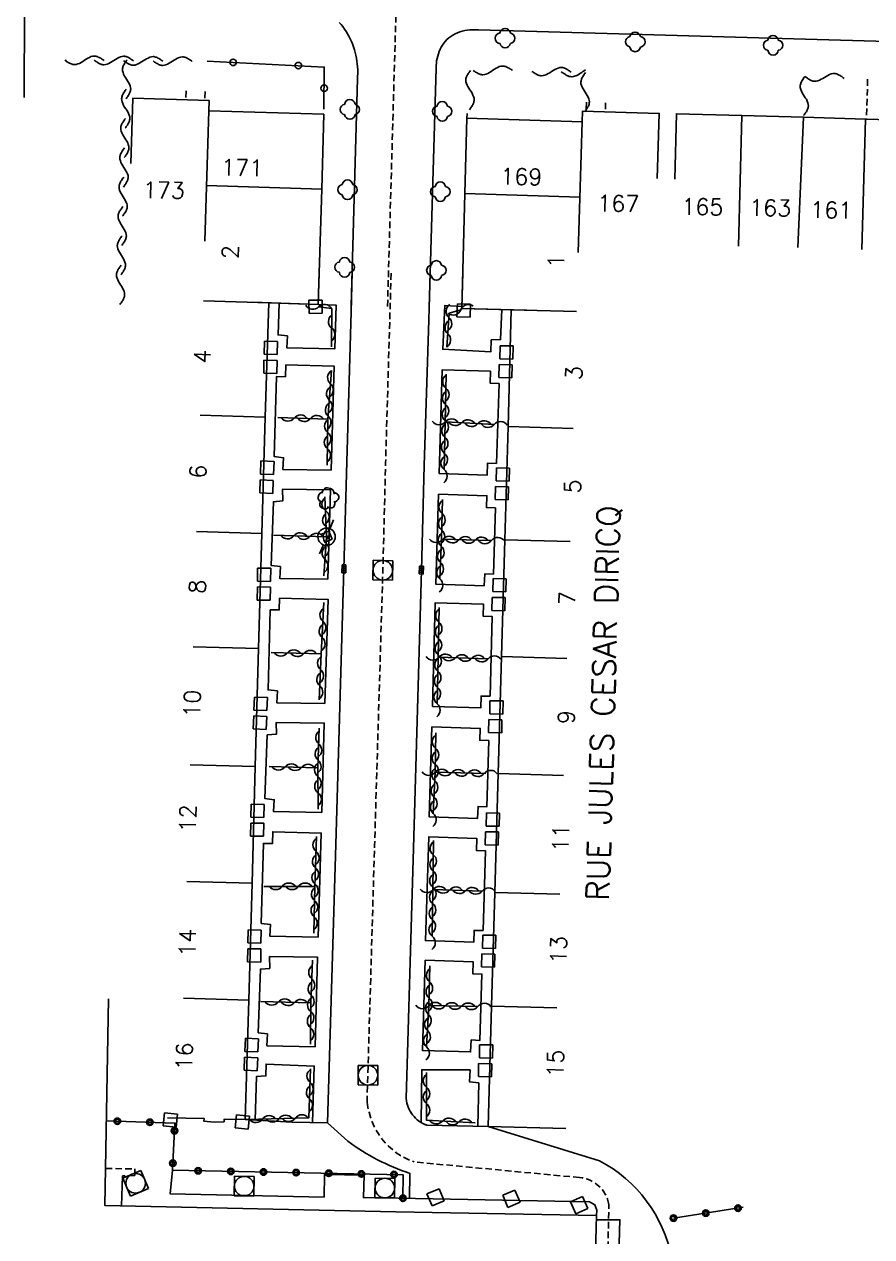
# Model space of a CAD drawing. Header units: millimetres. Extents: x 107999 to 109001, y 146999 to 148001.
# Drawn here: x 108235 to 108299.9, y 147291.7 to 147384.5 of the extents above; entities that cross this region are included whole.
import ezdxf
from ezdxf.enums import TextEntityAlignment as Align

# ---------------------------------------------------------------- set-up
doc = ezdxf.new("R2010")
doc.units = ezdxf.units.MM
doc.linetypes.add('DASHED', pattern=[0.75, 0.5, -0.25])
doc.layers.get('0').update_dxf_attribs({"linetype": 'CONTINUOUS'})
for name, color, linetype in [('W0001', 6, 'DASHED'), ('W0008', 7, 'CONTINUOUS'), ('W0100', 7, 'CONTINUOUS'), ('W0105', 7, 'CONTINUOUS'), ('W0112', 1, 'DASHED'), ('W0300', 7, 'CONTINUOUS'), ('W0310', 3, 'CONTINUOUS'), ('W0322', 7, 'CONTINUOUS'), ('W0334', 7, 'CONTINUOUS'), ('W0400', 7, 'CONTINUOUS'), ('W0420', 7, 'CONTINUOUS'), ('W0471', 7, 'CONTINUOUS'), ('W0989', 7, 'CONTINUOUS'), ('W0991', 7, 'CONTINUOUS'), ('W1102', 7, 'CONTINUOUS')]:
    doc.layers.add(name, color=color, linetype=linetype)
doc.styles.get("Standard").update_dxf_attribs({"font": 'romans.shx', "width": 0.85})

# ---------------------------------------------------------------- blocks, each defined once
blk = doc.blocks.new('t112o')
at = {"color": 0, "linetype": 'Continuous'}
for p, q in [((-0.5, 0.5), (0.5, 0.5)), ((-0.5, -0.5), (-0.5, 0.5)), ((0.5, 0.5), (0.5, -0.5)), ((0.5, -0.5), (-0.5, -0.5))]:
    blk.add_line(p, q, dxfattribs=at)
blk = doc.blocks.new('T471')
for p, q in [((0.500001, 0.500001), (1.000002, 1.000002)), ((-0.333334, 0.333334), (-0.333334, -0.333334)), ((-0.333334, 0.333334), (0.333334, 0.333334)), ((-0.333334, 0), (0, 0)), ((-0.500001, -0.500001), (-1.000002, -1.000002)), ((-0.333334, -0.333334), (0.333334, -0.333334))]:
    blk.add_line(p, q)
blk.add_ellipse((0, 0), major_axis=(0.471405, 0.471405), ratio=1, start_param=5.497787144, end_param=11.780972451)
blk = doc.blocks.new('T300')
for p, q in [((-0.8, 0.514), (-0.857, 0.343)), ((-0.857, 0.343), (-0.857, 0.171)), ((-0.857, 0.171), (-0.743, 0.057)), ((-0.686, 0.629), (-0.8, 0.514)), ((-0.8, -0.057), (-0.743, 0.057)), ((-0.743, 0.057), (-0.686, 0.114)), ((-0.571, 0.686), (-0.686, 0.629)), ((-0.457, 0.686), (-0.571, 0.686)), ((-0.286, 0.629), (-0.457, 0.686)), ((-0.286, 0.629), (-0.171, 0.743)), ((-0.229, 0.571), (-0.286, 0.629)), ((-0.171, 0.743), (-0.057, 0.8)), ((-0.057, 0.8), (0.057, 0.8)), ((0.057, 0.8), (0.229, 0.743)), ((0.229, 0.743), (0.343, 0.629)), ((0.343, 0.629), (0.4, 0.514)), ((0.457, 0.457), (0.343, 0.457)), ((0.4, 0.514), (0.4, 0.457)), ((0.571, 0.4), (0.457, 0.457)), ((0.571, 0.4), (0.686, 0.286)), ((0.686, 0.286), (0.743, 0.171)), ((0.743, 0.057), (0.686, -0.171)), ((0.743, 0.171), (0.743, 0.057)), ((-0.8, -0.171), (-0.8, -0.057)), ((-0.8, -0.229), (-0.8, -0.171)), ((-0.743, -0.343), (-0.8, -0.229)), ((-0.686, -0.4), (-0.743, -0.343)), ((-0.514, -0.457), (-0.686, -0.4)), ((-0.4, -0.457), (-0.514, -0.457)), ((-0.4, -0.457), (-0.343, -0.457)), ((-0.343, -0.457), (-0.343, -0.4)), ((-0.343, -0.514), (-0.343, -0.457)), ((-0.286, -0.629), (-0.343, -0.514)), ((-0.171, -0.743), (-0.286, -0.629)), ((-0.057, -0.8), (-0.171, -0.743)), ((0.057, -0.8), (-0.057, -0.8)), ((0.171, -0.743), (0.057, -0.8)), ((0.229, -0.686), (0.171, -0.743)), ((0.286, -0.457), (0.229, -0.457)), ((0.286, -0.629), (0.229, -0.686)), ((0.457, -0.4), (0.286, -0.457)), ((0.343, -0.514), (0.286, -0.629)), ((0.343, -0.514), (0.343, -0.457)), ((0.571, -0.343), (0.457, -0.4)), ((0.629, -0.286), (0.571, -0.343)), ((0.686, -0.171), (0.629, -0.286))]:
    blk.add_line(p, q)
blk = doc.blocks.new('T400')
for p, q in [((-0.15, 0.3), (0.15, 0.3)), ((-0.15, -0.25), (-0.15, 0.3)), ((-0.15, 0.15), (0.15, 0.15)), ((-0.15, 0), (0.15, 0)), ((0.15, 0.3), (0.15, -0.25)), ((-0.15, -0.15), (0.15, -0.15)), ((-0.15, -0.25), (-0.15, -0.3)), ((-0.15, -0.3), (0.15, -0.3)), ((0.15, -0.3), (0.15, -0.25))]:
    blk.add_line(p, q)
blk = doc.blocks.new('T420')
for p, q in [((0.75, 0.75), (-0.75, 0.75)), ((-0.75, 0.75), (-0.75, -0.75)), ((0.75, 0.75), (0.75, -0.75)), ((0.75, -0.75), (-0.75, -0.75))]:
    blk.add_line(p, q)
blk.add_ellipse((0, 0), major_axis=(-0.53, 0.53), ratio=1, start_param=3.926991, end_param=10.210176)
blk = doc.blocks.new('HAIE')
at = {"layer": 'W0310', "linetype": 'Continuous'}
for centre, start, end in [((-0.5, 0.375), 216.8699, 323.1304), ((0.5, -0.375), 36.8699, 143.1303)]:
    blk.add_arc(centre, 0.625, start, end, dxfattribs=at)
blk = doc.blocks.new('CLOTURE')
at = {"layer": 'W0322', "linetype": 'Continuous'}
for radius in [0.25, 0.15]:
    blk.add_circle((0, 0), radius, dxfattribs=at)

msp = doc.modelspace()

# ---------------------------------------------------------------- linework, layer by layer
at = {"layer": 'W0001', "flags": 128}
for points in [[(108262.85, 147362.906), (108263.561, 147387.594)], [(108261.305, 147301.967), (108261.293, 147302.337), (108261.862, 147321.603), (108262.494, 147342.728), (108262.706, 147350.925), (108263.039, 147362.4), (108263.129, 147365.519)], [(108277.564, 147296.203), (108264.894, 147297.396)], [(108277.179, 147200.846), (108277.964, 147225.615), (108278.704, 147249.346), (108279.805, 147294.15)]]:
    msp.add_lwpolyline(points, dxfattribs=at)
at = {"layer": 'W0001'}
for centre, radius, start, end in [((108266.659, 147302.476), 5.378, 185.4334, 250.84631), ((108277.328, 147293.696), 2.518, 10.3817, 84.62065)]:
    msp.add_arc(centre, radius, start, end, dxfattribs=at)
at = {"layer": 'W0008'}
for points in [[(108235.069, 147385.703), (108235.037, 147378.906)], [(108259.147, 147384.656), (108259.295, 147384.484), (108259.428, 147384.328), (108259.553, 147384.141), (108259.678, 147383.969), (108259.795, 147383.781), (108259.897, 147383.594), (108259.998, 147383.406), (108260.092, 147383.203), (108260.178, 147383), (108260.256, 147382.781), (108260.326, 147382.563), (108260.381, 147382.359), (108260.436, 147382.141), (108260.475, 147381.906), (108260.514, 147381.688), (108260.537, 147381.469), (108260.561, 147381.25), (108260.569, 147381.016), (108260.569, 147380.797), (108260.569, 147380.766), (108260.569, 147380.719), (108260.569, 147380.688), (108260.569, 147380.641), (108260.561, 147380.609), (108260.561, 147380.563), (108260.561, 147380.531), (108260.561, 147380.5), (108260.561, 147380.453), (108260.553, 147380.422), (108260.553, 147380.375), (108260.553, 147380.344)], [(108266.569, 147381.141), (108266.569, 147381.156), (108266.569, 147381.172), (108266.569, 147381.188), (108266.569, 147381.203), (108266.569, 147381.219), (108266.569, 147381.234), (108266.569, 147381.266), (108266.576, 147381.281), (108266.576, 147381.297), (108266.576, 147381.313), (108266.576, 147381.328), (108266.576, 147381.344), (108266.592, 147381.531), (108266.615, 147381.703), (108266.647, 147381.891), (108266.694, 147382.078), (108266.748, 147382.25), (108266.811, 147382.422), (108266.881, 147382.594), (108266.967, 147382.766), (108267.061, 147382.922), (108267.162, 147383.063), (108267.28, 147383.219), (108267.405, 147383.344), (108267.545, 147383.469), (108267.701, 147383.578), (108267.858, 147383.688), (108268.03, 147383.781), (108268.209, 147383.859), (108268.389, 147383.922), (108268.576, 147383.984), (108268.764, 147384.031), (108268.951, 147384.063), (108269.147, 147384.078), (108269.342, 147384.094), (108269.53, 147384.094), (108269.553, 147384.094), (108269.576, 147384.094), (108269.6, 147384.094), (108269.623, 147384.094), (108269.647, 147384.094), (108269.67, 147384.094), (108269.694, 147384.094), (108269.717, 147384.078), (108269.74, 147384.078), (108269.764, 147384.078), (108269.787, 147384.078), (108269.811, 147384.078)], [(108350.537, 147342.031), (108351.42, 147373.719), (108343.811, 147381.906), (108307.397, 147383), (108269.811, 147384.078)], [(108266.569, 147381.141), (108266.045, 147362.813)], [(108260.061, 147362.984), (108260.553, 147380.344)], [(108260.148, 147365.519), (108260.06, 147362.486), (108259.727, 147351.006), (108259.515, 147342.811), (108258.884, 147321.692), (108258.254, 147300.392), (108255.55, 147300.455), (108251.94, 147300.644)]]:
    msp.add_lwpolyline(points, dxfattribs=at)
msp.add_lwpolyline([(108266.12, 147365.519), (108266.015, 147361.853), (108265.661, 147350.714), (108265.445, 147342.714), (108264.842, 147321.435), (108264.272, 147302.249, 0.293429), (108265.872, 147300.212), (108270.57, 147300.121)], format="xyb", dxfattribs=at)
at = {"layer": 'W0100'}
for points in [[(108252.53, 147363.219), (108257.53, 147363.063), (108257.811, 147371.891), (108257.967, 147377.625), (108249.17, 147377.891), (108249.194, 147378.672), (108243.35, 147378.844), (108243.201, 147373.844)], [(108283.506, 147372.688), (108283.662, 147377.688), (108277.787, 147377.859), (108277.764, 147377.047), (108268.928, 147377.313), (108268.764, 147371.547), (108268.53, 147362.75), (108273.53, 147362.609)], [(108318.99, 147371.688), (108319.147, 147376.688), (108313.459, 147376.859), (108308.905, 147376.969), (108304.155, 147377.125), (108299.444, 147377.25), (108294.709, 147377.391), (108289.99, 147377.531), (108284.975, 147377.656), (108284.842, 147372.656)], [(108246, 147300.784), (108248.816, 147300.716), (108248.798, 147300.515), (108249.577, 147300.453), (108250.337, 147300.474), (108250.356, 147300.675), (108251.94, 147300.644), (108252.221, 147309.787), (108252.479, 147318.734), (108252.729, 147327.667), (108252.981, 147336.704), (108253.226, 147345.53), (108253.492, 147354.428), (108253.76, 147363.183), (108257.534, 147363.045), (108257.612, 147365.519)], [(108276.503, 147299.965), (108270.558, 147300.119), (108270.823, 147309.322), (108271.058, 147318.038), (108271.327, 147327.132), (108271.584, 147336.09), (108271.84, 147345.038), (108272.081, 147353.711), (108272.332, 147362.65), (108268.538, 147362.743), (108268.615, 147365.519)], [(108241.479, 147309.896), (108241.264, 147296.901), (108241.202, 147294.074), (108263.49, 147293.587), (108278.845, 147293.293), (108278.573, 147282.767), (108278.156, 147267.663), (108270.061, 147267.842)]]:
    msp.add_lwpolyline(points, dxfattribs=at)
at = {"layer": 'W0105'}
msp.add_lwpolyline([(108242.55, 147296.333), (108242.494, 147294.046)], dxfattribs=at)
at = {"layer": 'W0112'}
for points in [[(108299.615, 147380.297), (108299.522, 147377.25)], [(108247.428, 147379.406), (108247.405, 147378.719)], [(108248.889, 147379.359), (108248.865, 147378.672)], [(108268.951, 147377.688), (108268.928, 147377.313)], [(108278.084, 147378.547), (108278.061, 147377.859)], [(108279.553, 147378.5), (108279.53, 147377.813)], [(108241.264, 147296.901), (108243.51, 147296.864), (108243.512, 147296.356), (108242.55, 147296.333)]]:
    msp.add_lwpolyline(points, dxfattribs=at)
msp.add_arc((108266.659, 147302.476), 2.397, 185.4334, 250.84631, dxfattribs=at)
at = {"layer": 'W0300'}
for centre, radius, start, end in [((108271.859, 147383.797), 0.401, 6.7098, 173.2902), ((108271.508, 147383.438), 0.408, 95.4923, 264.5077), ((108272.211, 147383.438), 0.393, 276.8428, 83.1572), ((108281.461, 147383.172), 0.393, 96.8428, 263.1572), ((108281.812, 147383.516), 0.401, 6.7098, 173.2902), ((108282.164, 147383.172), 0.409, 276.5819, 83.4181), ((108292.023, 147382.906), 0.393, 96.8428, 263.1572), ((108292.375, 147383.25), 0.401, 6.7098, 173.2902), ((108292.727, 147382.906), 0.393, 276.8428, 83.1572), ((108271.859, 147383.094), 0.393, 186.8428, 353.1572), ((108281.812, 147382.812), 0.401, 186.7098, 353.2902), ((108292.375, 147382.547), 0.4, 184.4846, 355.5154), ((108259.969, 147378.344), 0.401, 6.7098, 175.5154), ((108267.039, 147378.188), 0.401, 6.7098, 173.2902), ((108259.617, 147377.984), 0.393, 96.8428, 263.1572), ((108260.32, 147377.984), 0.393, 276.8428, 83.1572), ((108266.688, 147377.844), 0.393, 95.7106, 264.2894), ((108267.391, 147377.844), 0.393, 276.8428, 83.1572), ((108259.969, 147377.641), 0.401, 186.7098, 353.2902), ((108267.047, 147377.484), 0.4, 184.4846, 355.5154), ((108259.438, 147371.844), 0.393, 96.8428, 263.1572), ((108259.789, 147372.188), 0.401, 6.7098, 173.2902), ((108260.141, 147371.844), 0.393, 276.8428, 83.1572), ((108266.547, 147371.688), 0.393, 96.8428, 263.1572), ((108266.898, 147372.047), 0.392, 4.5739, 175.4261), ((108267.25, 147371.688), 0.393, 275.7106, 84.2894), ((108259.789, 147371.484), 0.4, 184.4846, 355.5154), ((108266.898, 147371.344), 0.401, 186.7098, 353.2902), ((108259.562, 147366.25), 0.401, 6.7098, 173.2902), ((108259.211, 147365.906), 0.393, 95.7106, 263.1572), ((108259.914, 147365.906), 0.409, 276.5819, 83.4181), ((108266.242, 147365.672), 0.393, 96.8428, 263.1572), ((108266.594, 147366.016), 0.393, 6.8428, 173.1572), ((108266.945, 147365.672), 0.393, 275.7106, 84.2894), ((108259.562, 147365.547), 0.401, 186.7098, 353.2902), ((108266.594, 147365.312), 0.4, 184.4846, 355.5154)]:
    msp.add_arc(centre, radius, start, end, dxfattribs=at)
at = {"layer": 'W0310'}
for points in [[(108238.147, 147381.766), (108238.209, 147381.734), (108238.272, 147381.672), (108238.334, 147381.641), (108238.389, 147381.594), (108238.459, 147381.563), (108238.514, 147381.531), (108238.576, 147381.5), (108238.639, 147381.469), (108238.701, 147381.453), (108238.764, 147381.438), (108238.826, 147381.422), (108238.889, 147381.422), (108239.022, 147381.438), (108239.139, 147381.469), (108239.264, 147381.516), (108239.389, 147381.594), (108239.514, 147381.672), (108239.639, 147381.75), (108239.772, 147381.828), (108239.897, 147381.906), (108240.022, 147381.969), (108240.147, 147382.031), (108240.272, 147382.063), (108240.397, 147382.078), (108240.459, 147382.078), (108240.522, 147382.063), (108240.584, 147382.047), (108240.647, 147382.031), (108240.709, 147382), (108240.772, 147381.969), (108240.834, 147381.938), (108240.897, 147381.906), (108240.959, 147381.859), (108241.022, 147381.813), (108241.084, 147381.781), (108241.147, 147381.734)], [(108240.397, 147381.75), (108240.459, 147381.719), (108240.522, 147381.656), (108240.584, 147381.625), (108240.639, 147381.578), (108240.709, 147381.547), (108240.764, 147381.516), (108240.826, 147381.484), (108240.889, 147381.453), (108240.951, 147381.438), (108241.014, 147381.422), (108241.076, 147381.406), (108241.139, 147381.406), (108241.272, 147381.422), (108241.389, 147381.453), (108241.514, 147381.5), (108241.639, 147381.578), (108241.764, 147381.656), (108241.889, 147381.734), (108242.022, 147381.813), (108242.147, 147381.891), (108242.272, 147381.953), (108242.397, 147382.016), (108242.522, 147382.047), (108242.647, 147382.063), (108242.709, 147382.063), (108242.772, 147382.047), (108242.834, 147382.031), (108242.897, 147382.016), (108242.959, 147381.984), (108243.022, 147381.953), (108243.084, 147381.922), (108243.147, 147381.891), (108243.209, 147381.844), (108243.272, 147381.797), (108243.334, 147381.766), (108243.397, 147381.719)], [(108242.92, 147381.797), (108242.873, 147381.734), (108242.834, 147381.688), (108242.795, 147381.609), (108242.748, 147381.547), (108242.709, 147381.5), (108242.678, 147381.438), (108242.647, 147381.375), (108242.615, 147381.313), (108242.592, 147381.25), (108242.576, 147381.188), (108242.569, 147381.125), (108242.561, 147381.063), (108242.569, 147380.938), (108242.6, 147380.813), (108242.647, 147380.688), (108242.717, 147380.547), (108242.787, 147380.422), (108242.865, 147380.297), (108242.944, 147380.172), (108243.022, 147380.047), (108243.092, 147379.922), (108243.139, 147379.797), (108243.178, 147379.672), (108243.186, 147379.547), (108243.178, 147379.484), (108243.17, 147379.422), (108243.155, 147379.359), (108243.131, 147379.297), (108243.1, 147379.234), (108243.069, 147379.172), (108243.037, 147379.109), (108242.998, 147379.047), (108242.959, 147378.984), (108242.912, 147378.922), (108242.873, 147378.859), (108242.826, 147378.797)], [(108242.647, 147381.719), (108242.709, 147381.688), (108242.772, 147381.625), (108242.834, 147381.594), (108242.889, 147381.547), (108242.959, 147381.516), (108243.014, 147381.484), (108243.076, 147381.453), (108243.139, 147381.422), (108243.201, 147381.406), (108243.264, 147381.391), (108243.326, 147381.375), (108243.389, 147381.375), (108243.522, 147381.391), (108243.639, 147381.422), (108243.764, 147381.469), (108243.889, 147381.547), (108244.014, 147381.625), (108244.139, 147381.703), (108244.272, 147381.781), (108244.397, 147381.859), (108244.522, 147381.922), (108244.647, 147381.984), (108244.772, 147382.016), (108244.897, 147382.031), (108244.959, 147382.031), (108245.022, 147382.016), (108245.084, 147382), (108245.147, 147381.984), (108245.209, 147381.953), (108245.272, 147381.922), (108245.334, 147381.891), (108245.397, 147381.859), (108245.459, 147381.813), (108245.522, 147381.766), (108245.584, 147381.734), (108245.647, 147381.688)], [(108244.897, 147381.703), (108244.959, 147381.672), (108245.022, 147381.609), (108245.084, 147381.578), (108245.139, 147381.531), (108245.209, 147381.5), (108245.264, 147381.469), (108245.326, 147381.438), (108245.389, 147381.406), (108245.451, 147381.391), (108245.514, 147381.375), (108245.576, 147381.359), (108245.639, 147381.359), (108245.772, 147381.375), (108245.889, 147381.406), (108246.014, 147381.453), (108246.139, 147381.531), (108246.264, 147381.609), (108246.389, 147381.688), (108246.522, 147381.766), (108246.647, 147381.844), (108246.772, 147381.906), (108246.897, 147381.969), (108247.022, 147382), (108247.147, 147382.016), (108247.209, 147382.016), (108247.272, 147382), (108247.334, 147381.984), (108247.397, 147381.969), (108247.459, 147381.938), (108247.522, 147381.906), (108247.584, 147381.875), (108247.647, 147381.844), (108247.709, 147381.797), (108247.772, 147381.75), (108247.834, 147381.719), (108247.897, 147381.672)], [(108269.194, 147380.969), (108269.147, 147380.906), (108269.108, 147380.844), (108269.069, 147380.797), (108269.03, 147380.734), (108268.99, 147380.656), (108268.959, 147380.609), (108268.928, 147380.547), (108268.897, 147380.484), (108268.873, 147380.422), (108268.858, 147380.359), (108268.85, 147380.297), (108268.842, 147380.234), (108268.85, 147380.109), (108268.889, 147379.984), (108268.944, 147379.859), (108269.006, 147379.734), (108269.084, 147379.609), (108269.162, 147379.484), (108269.248, 147379.359), (108269.326, 147379.234), (108269.381, 147379.094), (108269.436, 147378.969), (108269.475, 147378.844), (108269.483, 147378.719), (108269.475, 147378.656), (108269.467, 147378.594), (108269.451, 147378.531), (108269.428, 147378.469), (108269.405, 147378.406), (108269.373, 147378.344), (108269.334, 147378.281), (108269.295, 147378.219), (108269.256, 147378.156), (108269.217, 147378.094), (108269.178, 147378.031), (108269.131, 147377.969)], [(108272.412, 147380.984), (108272.35, 147381.031), (108272.287, 147381.063), (108272.225, 147381.109), (108272.162, 147381.141), (108272.1, 147381.172), (108272.037, 147381.203), (108271.975, 147381.234), (108271.912, 147381.266), (108271.85, 147381.281), (108271.787, 147381.297), (108271.725, 147381.313), (108271.662, 147381.313), (108271.537, 147381.297), (108271.412, 147381.266), (108271.287, 147381.203), (108271.162, 147381.141), (108271.037, 147381.063), (108270.912, 147380.984), (108270.787, 147380.891), (108270.662, 147380.813), (108270.537, 147380.75), (108270.412, 147380.688), (108270.287, 147380.656), (108270.162, 147380.641), (108270.1, 147380.641), (108270.037, 147380.656), (108269.975, 147380.672), (108269.912, 147380.688), (108269.85, 147380.719), (108269.787, 147380.75), (108269.725, 147380.781), (108269.662, 147380.813), (108269.6, 147380.844), (108269.537, 147380.891), (108269.475, 147380.922), (108269.412, 147380.969)], [(108273.905, 147380.906), (108273.967, 147380.875), (108274.03, 147380.813), (108274.092, 147380.781), (108274.147, 147380.734), (108274.209, 147380.703), (108274.272, 147380.672), (108274.334, 147380.641), (108274.397, 147380.609), (108274.459, 147380.594), (108274.522, 147380.578), (108274.584, 147380.563), (108274.647, 147380.563), (108274.772, 147380.578), (108274.897, 147380.609), (108275.022, 147380.656), (108275.155, 147380.734), (108275.28, 147380.797), (108275.405, 147380.891), (108275.53, 147380.969), (108275.662, 147381.047), (108275.787, 147381.109), (108275.912, 147381.156), (108276.037, 147381.188), (108276.162, 147381.203), (108276.225, 147381.203), (108276.287, 147381.188), (108276.35, 147381.172), (108276.412, 147381.141), (108276.475, 147381.125), (108276.537, 147381.094), (108276.6, 147381.047), (108276.655, 147381.016), (108276.717, 147380.969), (108276.78, 147380.938), (108276.842, 147380.891), (108276.905, 147380.844)], [(108276.155, 147380.859), (108276.217, 147380.813), (108276.28, 147380.781), (108276.342, 147380.734), (108276.405, 147380.703), (108276.467, 147380.656), (108276.522, 147380.625), (108276.584, 147380.594), (108276.647, 147380.563), (108276.709, 147380.547), (108276.772, 147380.516), (108276.834, 147380.516), (108276.897, 147380.5), (108276.983, 147380.484), (108277.084, 147380.5), (108277.17, 147380.531), (108277.264, 147380.563), (108277.358, 147380.594), (108277.451, 147380.641), (108277.545, 147380.703), (108277.639, 147380.766), (108277.725, 147380.828), (108277.819, 147380.891), (108277.912, 147380.953), (108278.006, 147381.031)], [(108278.006, 147380.813), (108277.967, 147380.75), (108277.92, 147380.688), (108277.881, 147380.625), (108277.85, 147380.578), (108277.803, 147380.5), (108277.772, 147380.453), (108277.74, 147380.391), (108277.717, 147380.328), (108277.694, 147380.266), (108277.678, 147380.203), (108277.67, 147380.141), (108277.662, 147380.078), (108277.662, 147379.938), (108277.701, 147379.828), (108277.756, 147379.688), (108277.826, 147379.563), (108277.897, 147379.438), (108277.983, 147379.313), (108278.061, 147379.188), (108278.139, 147379.063), (108278.209, 147378.938), (108278.264, 147378.813), (108278.303, 147378.688), (108278.311, 147378.563), (108278.303, 147378.5), (108278.295, 147378.438), (108278.28, 147378.375), (108278.256, 147378.313), (108278.233, 147378.25), (108278.201, 147378.188), (108278.162, 147378.125), (108278.123, 147378.063), (108278.084, 147378), (108278.045, 147377.938), (108278.006, 147377.875), (108277.959, 147377.813)], [(108294.811, 147380.516), (108294.764, 147380.453), (108294.725, 147380.406), (108294.686, 147380.344), (108294.639, 147380.266), (108294.6, 147380.219), (108294.569, 147380.156), (108294.537, 147380.094), (108294.506, 147380.031), (108294.49, 147379.969), (108294.467, 147379.906), (108294.459, 147379.844), (108294.451, 147379.781), (108294.459, 147379.656), (108294.49, 147379.516), (108294.537, 147379.391), (108294.608, 147379.266), (108294.678, 147379.141), (108294.764, 147379.016), (108294.842, 147378.875), (108294.92, 147378.766), (108294.983, 147378.625), (108295.037, 147378.5), (108295.069, 147378.375), (108295.076, 147378.25), (108295.069, 147378.188), (108295.061, 147378.125), (108295.037, 147378.063), (108295.014, 147378), (108294.99, 147377.938), (108294.959, 147377.875), (108294.92, 147377.813), (108294.881, 147377.766), (108294.842, 147377.703), (108294.795, 147377.641), (108294.756, 147377.578), (108294.709, 147377.516)], [(108294.811, 147380.516), (108294.873, 147380.469), (108294.928, 147380.422), (108294.998, 147380.391), (108295.061, 147380.344), (108295.115, 147380.297), (108295.178, 147380.266), (108295.233, 147380.234), (108295.295, 147380.203), (108295.358, 147380.172), (108295.42, 147380.156), (108295.483, 147380.141), (108295.545, 147380.141), (108295.678, 147380.156), (108295.803, 147380.188), (108295.928, 147380.234), (108296.061, 147380.297), (108296.186, 147380.359), (108296.319, 147380.438), (108296.444, 147380.516), (108296.576, 147380.594), (108296.694, 147380.656), (108296.826, 147380.703), (108296.951, 147380.734), (108297.076, 147380.734), (108297.139, 147380.734), (108297.201, 147380.719), (108297.264, 147380.703), (108297.326, 147380.672), (108297.389, 147380.641), (108297.444, 147380.609), (108297.506, 147380.578), (108297.569, 147380.531), (108297.631, 147380.5), (108297.694, 147380.453), (108297.748, 147380.406), (108297.811, 147380.359)], [(108242.85, 147379.547), (108242.803, 147379.484), (108242.764, 147379.438), (108242.725, 147379.359), (108242.678, 147379.297), (108242.639, 147379.25), (108242.608, 147379.188), (108242.576, 147379.125), (108242.545, 147379.063), (108242.522, 147379), (108242.506, 147378.938), (108242.498, 147378.875), (108242.49, 147378.813), (108242.498, 147378.688), (108242.53, 147378.563), (108242.576, 147378.438), (108242.647, 147378.297), (108242.717, 147378.172), (108242.803, 147378.047), (108242.881, 147377.922), (108242.959, 147377.797), (108243.03, 147377.672), (108243.076, 147377.547), (108243.115, 147377.422), (108243.123, 147377.297), (108243.115, 147377.234), (108243.108, 147377.172), (108243.092, 147377.109), (108243.069, 147377.047), (108243.037, 147376.984), (108243.006, 147376.922), (108242.975, 147376.859), (108242.936, 147376.797), (108242.897, 147376.734), (108242.85, 147376.672), (108242.811, 147376.609), (108242.764, 147376.547)], [(108242.787, 147377.297), (108242.74, 147377.234), (108242.701, 147377.188), (108242.662, 147377.109), (108242.615, 147377.047), (108242.576, 147377), (108242.545, 147376.938), (108242.514, 147376.875), (108242.483, 147376.813), (108242.459, 147376.75), (108242.444, 147376.688), (108242.436, 147376.625), (108242.428, 147376.563), (108242.436, 147376.438), (108242.467, 147376.313), (108242.514, 147376.188), (108242.584, 147376.047), (108242.655, 147375.922), (108242.733, 147375.797), (108242.811, 147375.672), (108242.889, 147375.547), (108242.959, 147375.422), (108243.006, 147375.297), (108243.045, 147375.172), (108243.053, 147375.047), (108243.045, 147374.984), (108243.037, 147374.922), (108243.022, 147374.859), (108242.998, 147374.797), (108242.967, 147374.734), (108242.936, 147374.672), (108242.905, 147374.609), (108242.865, 147374.547), (108242.826, 147374.484), (108242.78, 147374.422), (108242.74, 147374.359), (108242.694, 147374.297)], [(108242.717, 147375.047), (108242.67, 147374.984), (108242.631, 147374.938), (108242.592, 147374.859), (108242.545, 147374.797), (108242.506, 147374.75), (108242.475, 147374.688), (108242.444, 147374.625), (108242.412, 147374.563), (108242.389, 147374.5), (108242.373, 147374.438), (108242.365, 147374.375), (108242.358, 147374.313), (108242.365, 147374.188), (108242.397, 147374.063), (108242.444, 147373.938), (108242.514, 147373.797), (108242.584, 147373.672), (108242.67, 147373.547), (108242.748, 147373.422), (108242.826, 147373.297), (108242.897, 147373.172), (108242.944, 147373.047), (108242.983, 147372.922), (108242.99, 147372.797), (108242.983, 147372.734), (108242.975, 147372.672), (108242.959, 147372.609), (108242.936, 147372.547), (108242.905, 147372.484), (108242.873, 147372.422), (108242.842, 147372.359), (108242.803, 147372.297), (108242.764, 147372.234), (108242.717, 147372.172), (108242.678, 147372.109), (108242.631, 147372.047)], [(108242.655, 147372.797), (108242.608, 147372.734), (108242.569, 147372.688), (108242.53, 147372.625), (108242.483, 147372.547), (108242.444, 147372.5), (108242.412, 147372.438), (108242.381, 147372.375), (108242.35, 147372.313), (108242.326, 147372.25), (108242.311, 147372.188), (108242.303, 147372.125), (108242.295, 147372.063), (108242.303, 147371.938), (108242.334, 147371.813), (108242.381, 147371.688), (108242.451, 147371.547), (108242.522, 147371.422), (108242.6, 147371.297), (108242.686, 147371.172), (108242.764, 147371.047), (108242.826, 147370.922), (108242.881, 147370.797), (108242.912, 147370.672), (108242.92, 147370.547), (108242.912, 147370.484), (108242.905, 147370.422), (108242.889, 147370.359), (108242.865, 147370.297), (108242.834, 147370.234), (108242.803, 147370.172), (108242.772, 147370.109), (108242.733, 147370.063), (108242.694, 147370), (108242.647, 147369.938), (108242.608, 147369.875), (108242.561, 147369.813)], [(108242.584, 147370.547), (108242.537, 147370.484), (108242.498, 147370.438), (108242.459, 147370.359), (108242.412, 147370.297), (108242.373, 147370.25), (108242.342, 147370.188), (108242.311, 147370.125), (108242.28, 147370.063), (108242.256, 147370), (108242.24, 147369.938), (108242.233, 147369.875), (108242.225, 147369.813), (108242.233, 147369.688), (108242.264, 147369.563), (108242.319, 147369.438), (108242.381, 147369.297), (108242.459, 147369.172), (108242.537, 147369.047), (108242.615, 147368.922), (108242.694, 147368.797), (108242.764, 147368.672), (108242.819, 147368.547), (108242.85, 147368.422), (108242.858, 147368.297), (108242.85, 147368.234), (108242.842, 147368.172), (108242.826, 147368.109), (108242.803, 147368.047), (108242.772, 147367.984), (108242.74, 147367.922), (108242.709, 147367.859), (108242.67, 147367.813), (108242.631, 147367.75), (108242.584, 147367.688), (108242.545, 147367.625), (108242.498, 147367.563)], [(108242.522, 147368.313), (108242.483, 147368.25), (108242.428, 147368.188), (108242.389, 147368.125), (108242.35, 147368.063), (108242.311, 147368), (108242.28, 147367.938), (108242.248, 147367.875), (108242.217, 147367.813), (108242.194, 147367.75), (108242.178, 147367.688), (108242.17, 147367.625), (108242.162, 147367.563), (108242.178, 147367.438), (108242.209, 147367.313), (108242.264, 147367.188), (108242.326, 147367.063), (108242.405, 147366.938), (108242.483, 147366.813), (108242.561, 147366.688), (108242.631, 147366.547), (108242.694, 147366.422), (108242.748, 147366.297), (108242.78, 147366.172), (108242.787, 147366.047), (108242.78, 147365.984), (108242.772, 147365.922), (108242.756, 147365.859), (108242.733, 147365.797), (108242.701, 147365.734), (108242.67, 147365.672), (108242.639, 147365.609), (108242.6, 147365.563), (108242.561, 147365.5), (108242.514, 147365.438), (108242.475, 147365.375), (108242.428, 147365.313)], [(108242.451, 147366.063), (108242.412, 147366), (108242.358, 147365.938), (108242.319, 147365.875), (108242.28, 147365.813), (108242.24, 147365.75), (108242.209, 147365.688), (108242.178, 147365.625), (108242.147, 147365.563), (108242.123, 147365.5), (108242.108, 147365.438), (108242.1, 147365.375), (108242.092, 147365.313), (108242.108, 147365.188), (108242.139, 147365.063), (108242.194, 147364.938), (108242.256, 147364.813), (108242.334, 147364.688), (108242.412, 147364.563), (108242.498, 147364.438), (108242.569, 147364.297), (108242.631, 147364.172), (108242.686, 147364.047), (108242.717, 147363.922), (108242.725, 147363.797), (108242.717, 147363.734), (108242.709, 147363.672), (108242.694, 147363.609), (108242.67, 147363.547), (108242.639, 147363.484), (108242.608, 147363.422), (108242.576, 147363.359), (108242.537, 147363.313), (108242.498, 147363.25), (108242.451, 147363.188), (108242.412, 147363.125), (108242.365, 147363.063)], [(108257.578, 147362.868), (108258.586, 147362.737), (108258.562, 147359.822)], [(108268.461, 147362.645), (108267.577, 147362.388), (108267.397, 147359.789)], [(108258.226, 147350.744), (108258.294, 147354.282), (108258.551, 147357.992)], [(108267.18, 147350.407), (108267.276, 147354.068), (108267.336, 147357.724)], [(108254.458, 147354.394), (108258.294, 147354.282)], [(108267.276, 147354.068), (108271.079, 147353.861)], [(108257.984, 147342.289), (108258.182, 147345.265), (108258.064, 147348.328)], [(108266.854, 147342.04), (108266.975, 147345.072), (108267.053, 147348.116)], [(108258.182, 147345.261), (108254.112, 147345.392)], [(108270.808, 147344.976), (108266.975, 147345.072)], [(108257.783, 147336.298), (108257.977, 147340.246)], [(108266.644, 147332.485), (108266.735, 147336.06), (108266.8, 147339.863)], [(108253.937, 147336.403), (108257.783, 147336.298)], [(108257.612, 147332.794), (108257.783, 147336.298)], [(108270.549, 147335.913), (108266.735, 147336.06)], [(108257.544, 147324.414), (108257.508, 147327.578), (108257.631, 147330.608)], [(108266.359, 147324.078), (108266.506, 147327.233), (108266.541, 147330.252)], [(108257.508, 147327.578), (108253.791, 147327.671)], [(108266.506, 147327.233), (108270.369, 147327.14)], [(108257.2, 147314.919), (108257.295, 147318.498), (108257.412, 147322.329)], [(108266.268, 147314.675), (108266.328, 147318.256), (108266.369, 147322.014)], [(108257.295, 147318.498), (108253.393, 147318.499)], [(108270.093, 147318.141), (108266.328, 147318.256)], [(108256.95, 147306.425), (108256.974, 147309.572), (108257.103, 147312.858)], [(108265.836, 147306.202), (108266.025, 147309.372), (108266.101, 147312.411)], [(108256.974, 147309.572), (108253.121, 147309.682)], [(108266.025, 147309.372), (108269.779, 147309.303)], [(108252.04, 147300.645), (108256.836, 147300.779), (108256.95, 147304.522)], [(108269.56, 147300.385), (108265.827, 147300.605), (108265.843, 147304.236)]]:
    msp.add_lwpolyline(points, dxfattribs=at)
at = {"layer": 'W0322'}
for points in [[(108257.983, 147378), (108258.014, 147381.234), (108249.045, 147381.688)], [(108264.036, 147294.617), (108264.048, 147296.416), (108246.38, 147296.765), (108246.576, 147300.375), (108241.324, 147300.535)], [(108284.746, 147293.101), (108290.086, 147293.924)]]:
    msp.add_lwpolyline(points, dxfattribs=at)
for centre in [(108251.023, 147381.594), (108256.023, 147381.344), (108258, 147379.609)]:
    msp.add_circle(centre, 0.25, dxfattribs=at)
at = {"layer": 'W0334'}
for points in [[(108254.558, 147363.154), (108254.472, 147360.728), (108255.182, 147360.642), (108255.135, 147359.735), (108258.827, 147359.662), (108258.918, 147363.007), (108257.534, 147363.045)], [(108271.593, 147362.668), (108271.506, 147360.37), (108270.791, 147360.337), (108270.771, 147359.429), (108267.083, 147359.629), (108267.24, 147362.971), (108268.543, 147362.91)], [(108257.105, 147300.419), (108257.244, 147304.743), (108253.554, 147304.895), (108253.546, 147303.987), (108252.832, 147303.945), (108252.73, 147300.603)], [(108265.439, 147300.412), (108265.474, 147304.455), (108269.168, 147304.44), (108269.123, 147303.533), (108269.834, 147303.449), (108269.77, 147300.137)], [(108278.845, 147293.293), (108278.882, 147293.713), (108278.736, 147294.119), (108278.308, 147294.349), (108261.01, 147294.663), (108261.054, 147296.388), (108258.035, 147296.448), (108257.993, 147294.708), (108246.211, 147294.955), (108246.38, 147296.765)], [(108278.837, 147292.972), (108280.642, 147292.971), (108279.913, 147267.636), (108279.553, 147249.319)]]:
    msp.add_lwpolyline(points, dxfattribs=at)
for points in [[(108258.539, 147350.355), (108254.847, 147350.416), (108254.891, 147351.323), (108254.18, 147351.406), (108254.347, 147357.531), (108255.036, 147357.521), (108255.067, 147358.424), (108258.774, 147358.326)], [(108271.208, 147350.888), (108270.514, 147350.907), (108270.491, 147349.994), (108266.797, 147350.124), (108267.047, 147358.06), (108270.737, 147357.936), (108270.716, 147357.02), (108271.388, 147357.002)], [(108258.293, 147342.009), (108258.479, 147348.856), (108254.811, 147348.916), (108254.825, 147348.008), (108254.112, 147347.948), (108253.938, 147343.075), (108254.648, 147342.989), (108254.601, 147342.082)], [(108266.763, 147348.529), (108270.457, 147348.412), (108270.42, 147347.5), (108271.113, 147347.472), (108270.964, 147342.403), (108270.293, 147342.429), (108270.242, 147341.513), (108266.563, 147341.63)], [(108258.065, 147332.495), (108254.372, 147332.556), (108254.416, 147333.464), (108253.706, 147333.547), (108253.872, 147339.672), (108254.561, 147339.661), (108254.593, 147340.565), (108258.3, 147340.467)], [(108270.708, 147333.058), (108270.014, 147333.073), (108269.995, 147332.16), (108266.301, 147332.272), (108266.512, 147340.21), (108270.203, 147340.104), (108270.186, 147339.187), (108270.858, 147339.173)], [(108257.819, 147324.15), (108258.004, 147330.996), (108254.336, 147331.057), (108254.35, 147330.148), (108253.637, 147330.089), (108253.463, 147325.215), (108254.173, 147325.13), (108254.126, 147324.222)], [(108266.252, 147330.714), (108269.947, 147330.597), (108269.909, 147329.684), (108270.603, 147329.657), (108270.453, 147324.587), (108269.782, 147324.614), (108269.731, 147323.698), (108266.053, 147323.815)], [(108257.541, 147314.612), (108253.848, 147314.673), (108253.892, 147315.58), (108253.182, 147315.664), (108253.348, 147321.789), (108254.037, 147321.778), (108254.069, 147322.682), (108257.776, 147322.583)], [(108270.169, 147315.111), (108269.475, 147315.13), (108269.452, 147314.217), (108265.758, 147314.344), (108266.003, 147322.281), (108269.694, 147322.16), (108269.673, 147321.243), (108270.345, 147321.226)], [(108257.305, 147306.22), (108257.491, 147313.066), (108253.823, 147313.127), (108253.837, 147312.219), (108253.124, 147312.159), (108252.95, 147307.285), (108253.66, 147307.2), (108253.613, 147306.293)], [(108265.727, 147312.835), (108269.421, 147312.718), (108269.384, 147311.805), (108270.077, 147311.778), (108269.928, 147306.708), (108269.257, 147306.735), (108269.206, 147305.819), (108265.527, 147305.936)]]:
    msp.add_lwpolyline(points, close=True, dxfattribs=at)
for points in [[(108258.254, 147300.392), (108259.82, 147298.978, 0.0781), (108264.565, 147296.519), (108264.531, 147294.599)], [(108284.617, 147290.072, 0.225631), (108279.091, 147297.484), (108270.57, 147300.121)]]:
    msp.add_lwpolyline(points, format="xyb", dxfattribs=at)
at = {"layer": 'W1102'}
for p, q in [((108248.762, 147363.335), (108253.76, 147363.183)), ((108277.33, 147362.509), (108272.332, 147362.65)), ((108248.495, 147354.581), (108253.492, 147354.428)), ((108277.079, 147353.57), (108272.081, 147353.711)), ((108248.228, 147345.679), (108253.226, 147345.53)), ((108276.838, 147344.899), (108271.84, 147345.038)), ((108247.983, 147336.842), (108252.981, 147336.704)), ((108276.581, 147335.947), (108271.584, 147336.09)), ((108247.731, 147327.807), (108252.729, 147327.667)), ((108276.325, 147326.989), (108271.327, 147327.132)), ((108247.481, 147318.874), (108252.479, 147318.734)), ((108276.056, 147317.89), (108271.058, 147318.038)), ((108247.223, 147309.931), (108252.221, 147309.787)), ((108275.821, 147309.187), (108270.823, 147309.322))]:
    msp.add_line(p, q, dxfattribs=at)
for points in [[(108249.17, 147377.891), (108248.873, 147367.891)], [(108277.764, 147377.047), (108277.451, 147367.047)], [(108289.99, 147377.531), (108289.717, 147367.531)], [(108294.709, 147377.391), (108294.272, 147367.406)], [(108299.17, 147367.266), (108299.444, 147377.25)], [(108257.811, 147371.891), (108248.998, 147372.156)], [(108268.764, 147371.547), (108277.584, 147371.281)]]:
    msp.add_lwpolyline(points, dxfattribs=at)

# ---------------------------------------------------------------- block references
at = {"layer": 'W0112'}
for p, rotation in [((108257.342, 147362.878), 180.6029997601991), ((108268.684, 147362.589), 88.35793941019878), ((108253.91, 147359.735), 178.7293539209888), ((108271.961, 147359.387), 358.7981472431288), ((108253.88, 147358.288), 178.7293539209888), ((108271.882, 147357.948), 358.7981472431288), ((108253.643, 147350.551), 357.7693509288819), ((108271.68, 147350.038), 358.7981472431288), ((108253.585, 147349.106), 357.7693509288819), ((108271.602, 147348.6), 358.7981472431288), ((108253.399, 147342.361), 179.07927085117), ((108253.378, 147340.915), 179.07927085117), ((108271.431, 147341.558), 358.7981472431288), ((108271.353, 147340.119), 358.7981472431288), ((108253.144, 147332.477), 357.7454014130872), ((108271.184, 147332.205), 358.7981472431288), ((108253.085, 147331.032), 357.7454014130872), ((108271.106, 147330.766), 358.7981472431288), ((108252.897, 147324.288), 179.0553213353778), ((108270.918, 147323.61), 358.7981472431288), ((108252.875, 147322.841), 179.0553213353778), ((108270.839, 147322.172), 358.7981472431288), ((108252.673, 147314.658), 179.0553213353778), ((108270.641, 147314.261), 358.7981472431288), ((108252.651, 147313.212), 179.0553213353778), ((108270.563, 147312.823), 358.7981472431288), ((108252.453, 147306.342), 357.6366936658272), ((108270.395, 147305.864), 358.7981472431288), ((108252.391, 147304.897), 357.6366936658272), ((108270.316, 147304.425), 358.7981472431288), ((108246.215, 147300.617), 174.5027707885178), ((108251.741, 147300.465), 174.5027707885178), ((108266.529, 147294.686), 202.8870651488978), ((108272.341, 147294.576), 202.8870651488978), ((108277.526, 147294.087), 202.8870651488978)]:
    msp.add_blockref('t112o', p, dxfattribs=dict(at, rotation=rotation))
at = {"layer": 'W0300', "rotation": 92.21462039685278}
msp.add_blockref('T300', (108258.334, 147348.275), dxfattribs=at)
at = {"layer": 'W0310'}
for p, rotation in [((108257.578, 147362.868), 352.6030325785258), ((108267.554, 147362.059), 266.0229555810477), ((108268.461, 147362.645), 196.2135823729468), ((108258.574, 147361.254), 269.5295322529444), ((108267.468, 147360.812), 266.0229555810477), ((108258.482, 147356.987), 86.03605424761781), ((108267.319, 147356.655), 89.05552518093678), ((108258.395, 147355.74), 86.03605424761781), ((108267.298, 147355.405), 89.05552518093678), ((108258.309, 147354.493), 86.03605424761781), ((108255.707, 147354.358), 358.3325392913688), ((108256.957, 147354.321), 358.3325392913688), ((108267.278, 147354.156), 89.05552518093678), ((108258.274, 147353.244), 88.89695828606182), ((108267.276, 147354.068), 356.8938762944678), ((108267.246, 147352.906), 88.4999530708468), ((108268.524, 147354), 356.8938762944678), ((108269.772, 147353.932), 356.8938762944678), ((108271.021, 147353.865), 356.8938762944678), ((108258.25, 147351.994), 88.89695828606182), ((108267.213, 147351.656), 88.4999530708468), ((108267.18, 147350.407), 88.4999530708468), ((108258.104, 147347.281), 92.21462039685278), ((108267.026, 147347.037), 88.51846836890878), ((108258.153, 147346.032), 92.21462039685278), ((108266.993, 147345.787), 88.51846836890878), ((108255.683, 147345.341), 178.1543854754678), ((108256.932, 147345.301), 178.1543854754678), ((108258.15, 147344.784), 86.18282586603783), ((108267.059, 147345.07), 178.5681493660408), ((108266.953, 147344.538), 87.72553636209777), ((108268.308, 147345.038), 178.5681493660408), ((108269.558, 147345.007), 178.5681493660408), ((108270.808, 147344.976), 178.5681493660408), ((108258.067, 147343.536), 86.18282586603783), ((108266.904, 147343.289), 87.72553636209777), ((108266.854, 147342.04), 87.72553636209777), ((108257.906, 147338.795), 87.1959287320828), ((108266.78, 147338.733), 89.01833284855678), ((108257.845, 147337.547), 87.1959287320828), ((108266.759, 147337.483), 89.01833284855678), ((108266.738, 147336.234), 89.01833284855678), ((108255.187, 147336.369), 358.4362089849269), ((108256.436, 147336.335), 358.4362089849269), ((108257.725, 147335.097), 87.1959287320828), ((108266.801, 147336.057), 177.7890078807637), ((108266.707, 147334.984), 88.55435078207876), ((108268.051, 147336.009), 177.7890078807637), ((108269.3, 147335.961), 177.7890078807637), ((108270.549, 147335.913), 177.7890078807637), ((108257.664, 147333.849), 87.1959287320828), ((108266.676, 147333.734), 88.55435078207876), ((108266.644, 147332.485), 88.55435078207876), ((108257.583, 147329.412), 87.6705570901668), ((108266.527, 147329.074), 89.3420292906728), ((108257.532, 147328.164), 87.6705570901668), ((108266.513, 147327.824), 89.3420292906728), ((108255.009, 147327.641), 178.5610859427398), ((108256.258, 147327.609), 178.5610859427398), ((108257.516, 147326.914), 90.65960133425178), ((108266.506, 147327.233), 358.6091519011948), ((108266.475, 147326.575), 87.3253926664498), ((108257.53, 147325.664), 90.65960133425178), ((108267.756, 147327.203), 358.6091519011948), ((108269.005, 147327.173), 358.6091519011948), ((108270.255, 147327.142), 358.6091519011948), ((108266.417, 147325.326), 87.3253926664498), ((108266.359, 147324.078), 87.3253926664498), ((108257.377, 147321.167), 88.25121247080483), ((108266.357, 147320.924), 89.3866151652468), ((108257.339, 147319.917), 88.25121247080483), ((108266.344, 147319.675), 89.3866151652468), ((108257.301, 147318.668), 88.25121247080483), ((108266.33, 147318.425), 89.3866151652468), ((108254.795, 147318.499), 179.9853333124418), ((108256.045, 147318.499), 179.9853333124418), ((108257.267, 147317.419), 88.47171812553078), ((108266.344, 147318.255), 178.2499577545788), ((108267.594, 147318.217), 178.2499577545788), ((108268.843, 147318.179), 178.2499577545788), ((108270.093, 147318.141), 178.2499577545788), ((108266.31, 147317.175), 89.0369917280298), ((108257.233, 147316.169), 88.47171812553078), ((108266.289, 147315.925), 89.0369917280298), ((108266.268, 147314.675), 89.0369917280298), ((108257.047, 147311.423), 87.75808242668282), ((108266.07, 147311.196), 88.58223885058882), ((108256.998, 147310.174), 87.75808242668282), ((108266.04, 147309.946), 88.58223885058882), ((108254.475, 147309.643), 178.3579791992208), ((108255.725, 147309.608), 178.3579791992208), ((108256.969, 147308.924), 89.5639380156148), ((108266.025, 147309.372), 358.9495268657138), ((108265.985, 147308.698), 86.58907820987682), ((108267.275, 147309.349), 358.9495268657138), ((108268.525, 147309.326), 358.9495268657138), ((108269.775, 147309.303), 358.9495268657138), ((108256.96, 147307.674), 89.5639380156148), ((108265.911, 147307.45), 86.58907820987682), ((108265.836, 147306.202), 86.58907820987682), ((108256.919, 147303.48), 88.2592108800598), ((108265.838, 147303.115), 89.74668582294282), ((108256.881, 147302.23), 88.2592108800598), ((108265.833, 147301.865), 89.74668582294282), ((108253.29, 147300.68), 1.600761183780804), ((108254.539, 147300.715), 1.600761183780804), ((108255.789, 147300.75), 1.600761183780804), ((108267.065, 147300.532), 176.6358063886628), ((108268.313, 147300.459), 176.6358063886628)]:
    msp.add_blockref('HAIE', p, dxfattribs=dict(at, rotation=rotation))
at = {"layer": 'W0322'}
for p, rotation in [((108242.164, 147300.51), 178.2548600033638), ((108244.663, 147300.433), 178.2548600033638), ((108246.544, 147299.79), 86.88976458126875), ((108246.409, 147297.294), 86.88976458126875), ((108248.351, 147296.726), 178.8669986165558), ((108250.85, 147296.677), 178.8669986165558), ((108253.35, 147296.627), 178.8669986165558), ((108255.849, 147296.578), 178.8669986165558), ((108258.349, 147296.529), 178.8669986165558), ((108260.848, 147296.479), 178.8669986165558), ((108263.348, 147296.43), 178.8669986165558), ((108264.036, 147294.617), 89.6132175250528), ((108289.688, 147293.863), 8.757721457751803), ((108284.746, 147293.101), 8.757721457751803), ((108287.217, 147293.482), 8.757721457751803)]:
    msp.add_blockref('CLOTURE', p, dxfattribs=dict(at, rotation=rotation))
at = {"layer": 'W0400'}
for p, rotation in [((108259.515, 147342.811), 358.5147740861985), ((108265.445, 147342.714), 178.4499248116927)]:
    msp.add_blockref('T400', p, dxfattribs=dict(at, rotation=rotation))
at = {"layer": 'W0420'}
for p, rotation in [((108262.494, 147342.703), 268.44992481169), ((108261.353, 147304.036), 89.61321752505378), ((108243.568, 147295.763), 202.8870651488978), ((108251.876, 147295.543), 268.6240409393555), ((108262.647, 147295.397), 89.61321752505378)]:
    msp.add_blockref('T420', p, dxfattribs=dict(at, rotation=rotation))
at = {"layer": 'W0471', "rotation": 202.8870651488978}
msp.add_blockref('T471', (108258.182, 147345.265), dxfattribs=at)

# ---------------------------------------------------------------- texts
at = {"layer": 'W0989'}
msp.add_text('RUE JULES CESAR DIRICQ', height=1.75, rotation=88.35138, dxfattribs=at).set_placement((108279.445, 147332.526), align=Align.MIDDLE)
at = {"layer": 'W0991'}
for s, rotation, p in [('171', 359, (108251.73, 147373.534)), ('169', 359, (108273.101, 147372.841)), ('173', 359, (108245.724, 147371.802)), ('167', 359, (108280.524, 147370.787)), ('165', 359, (108286.965, 147370.536)), ('163', 359, (108292.151, 147370.452)), ('161', 359, (108296.836, 147370.285)), ('2', 89, (108250.806, 147367.068)), ('1', 89, (108275.758, 147366.375)), ('4', 88.3491, (108248.672, 147359.062)), ('3', 88.37815, (108277.124, 147357.806)), ('6', 88.3491, (108248.343, 147350.254)), ('5', 88.37815, (108277.03, 147349.122)), ('8', 88.3491, (108248.301, 147341.448)), ('7', 88.37815, (108276.598, 147340.559)), ('10', 88.3491, (108247.893, 147332.488)), ('9', 88.37815, (108276.537, 147331.457)), ('12', 88.3491, (108247.555, 147323.701)), ('11', 88.37815, (108276.11, 147322.201)), ('14', 88.3491, (108247.527, 147314.182)), ('13', 88.37815, (108275.945, 147313.631)), ('16', 88.3491, (108247.292, 147305.479)), ('15', 88.37815, (108275.709, 147304.928))]:
    msp.add_text(s, height=1.25, rotation=rotation, dxfattribs=at).set_placement(p, align=Align.MIDDLE)

doc.saveas('drawing.dxf')
